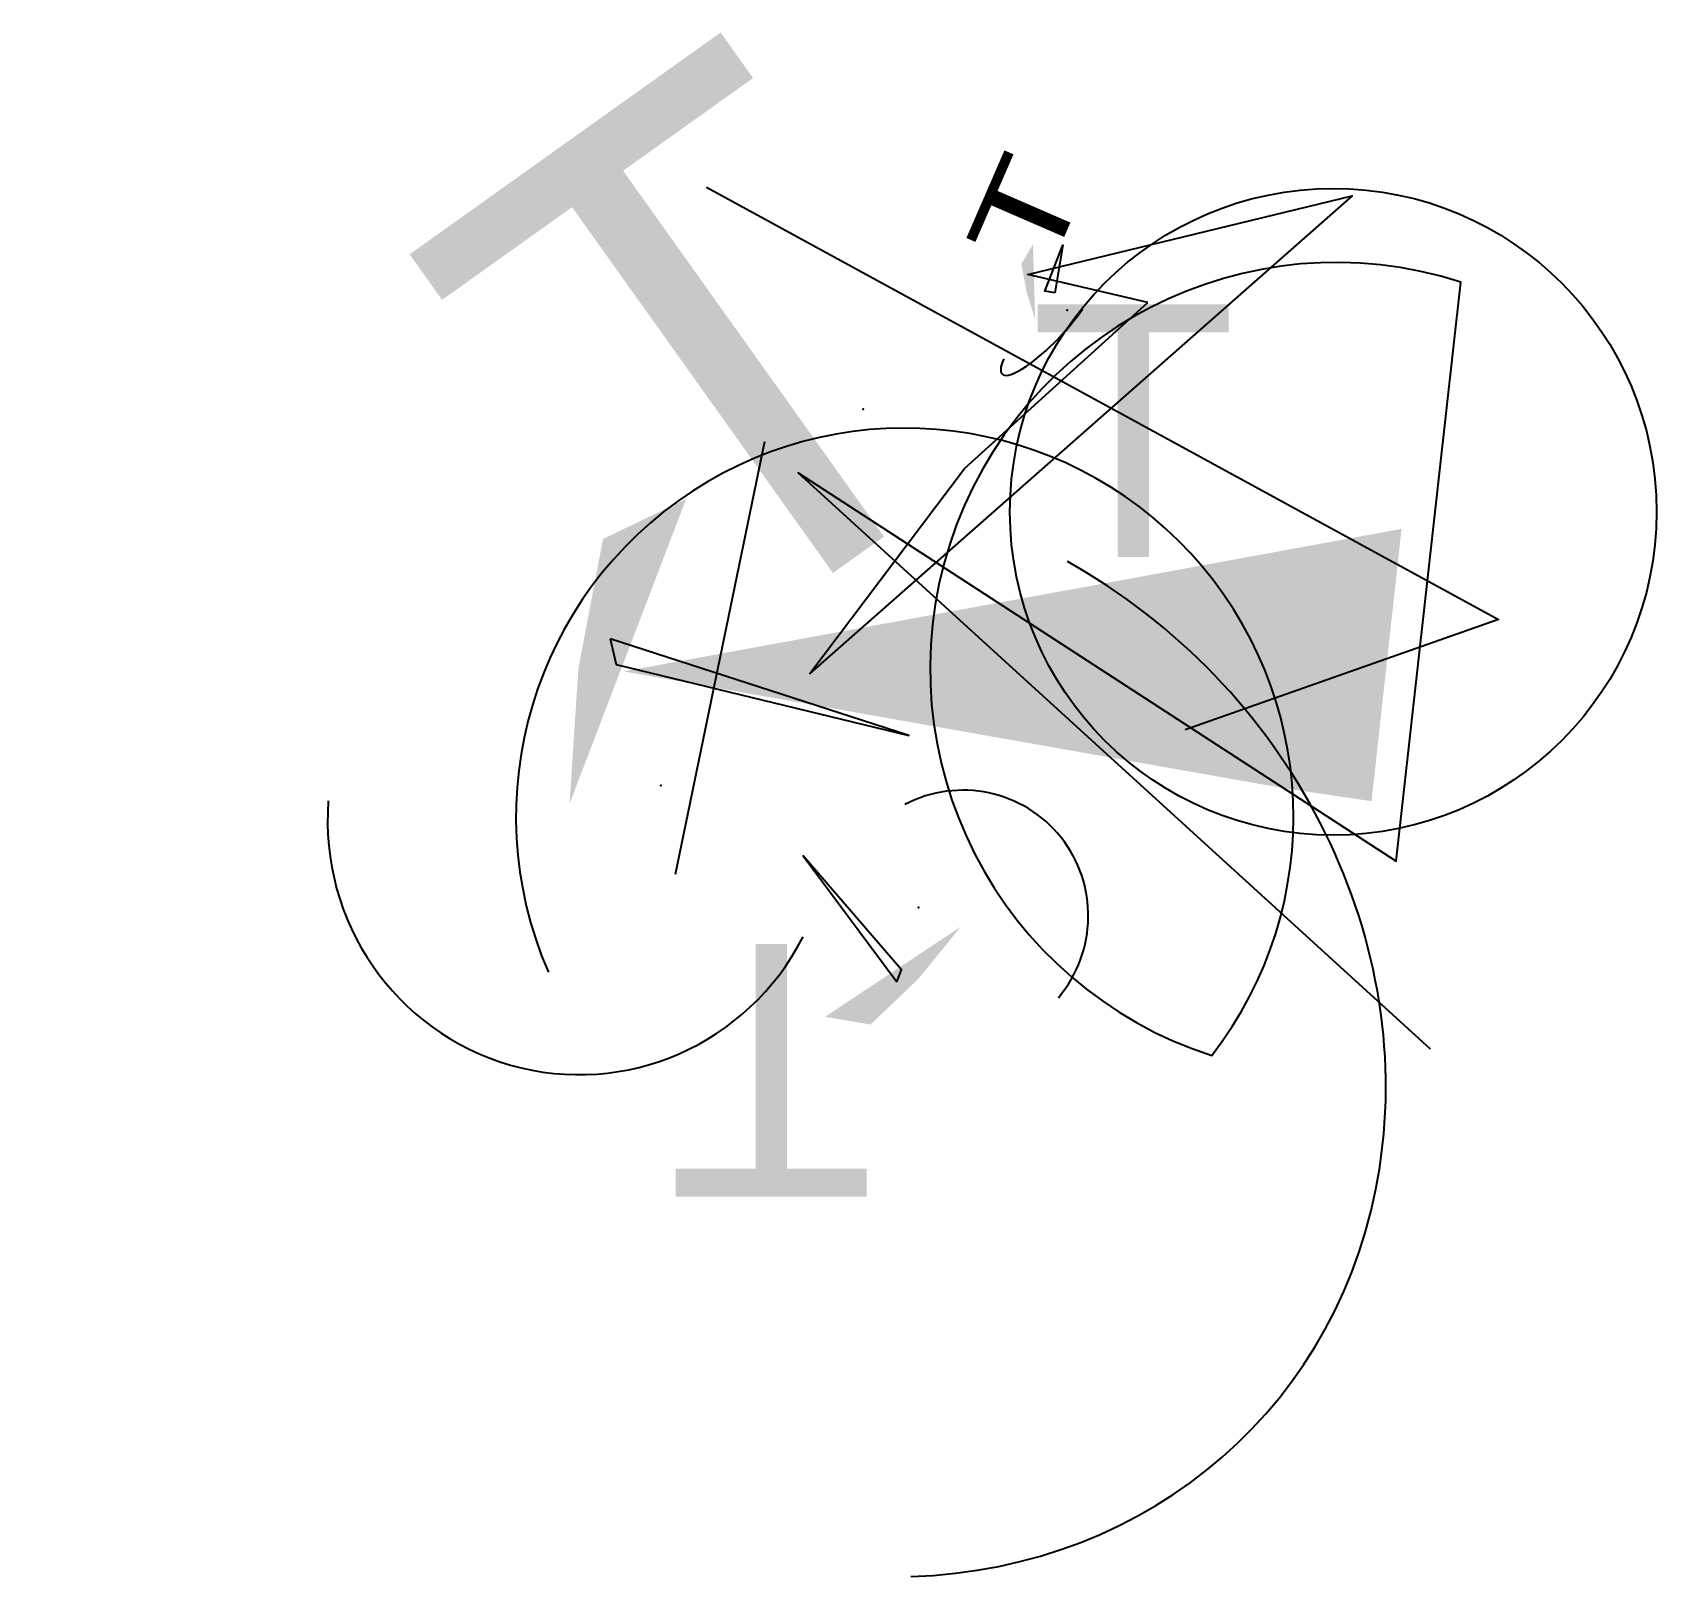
# Model space of a CAD drawing. Header units: millimetres. Extents: x -9.9 to 6.2, y -10.1 to 5.2.
import ezdxf

# ---------------------------------------------------------------- set-up
doc = ezdxf.new("R2010")
doc.units = ezdxf.units.MM

# ---------------------------------------------------------------- blocks, each defined once
blk = doc.blocks.new('B0')
blk.add_point((-0.4390357296469132, -0.361076734131456, 0.5295216989718765))
blk.add_solid([(-0.4355908640688486, 0.3458363657537076), (-0.8584550127194159, -0.17246157960207142), (0.03648338461072087, 0.7977116860836451), (0.4861690045532836, 0.7196836581208497)])
blk.add_3dface([(-0.22191527209526085, 0.3748221860838663, 0.7583740954535398), (-0.2708431352264371, 0.2548187784458644, 0.36587070762592444), (0.7041241992092413, -0.873353285358107, -0.8134695422701128)])
at = {"layer": 'A'}
blk.add_ellipse((-0.8675439246025811, -0.26830433125521447, 0.30702281477557314), major_axis=(0.7753072274392858, 0.9904197337234422, 0.9810212835172016), ratio=0.7810893292020583, start_param=1.5383806289592221, end_param=4.280429601859238, dxfattribs=at)
blk.add_text('T', height=2.5).set_placement((0, 0))

msp = doc.modelspace()

# ---------------------------------------------------------------- linework, layer by layer
at = {"extrusion": (-0.43655297960804385, -0.4405448075821641, 0.8936320618829936)}
msp.add_lwpolyline([(-4.851730694105817, 0.42236630877071235), (3.7263037926629785, 3.437224753357535), (2.293662996013664, -0.16602694738624635, 0.7633302535851785)], format="xyb", dxfattribs=at)
at = {"elevation": 2.8063634194335885}
msp.add_lwpolyline([(3.9640770644864602, -4.871360270089186, 1e-07), (-2.296451118002879, 0.833717962964327), (3.621940254315998, -3.009391132734762), (4.264009571064449, 2.720309943781979, 1), (1.7976533898279223, -4.932195703792063, 1.756434415450376), (-4.768200895442817, -4.108336283726343, 1.4197348397404395)], format="xyb", dxfattribs=at)
msp.add_polyline3d([(1.1637002137576165, 2.5190208165041366, 3.456873493157195), (-0.021392987029512867, 2.7940188496873795, 3.7325899960938997), (3.1859482400155983, 3.575708405119016, 2.082931420502341), (-2.1817302904847233, -1.1532582411567658, -1.885931892180841), (-0.6500883970718982, 0.8756066611603055, 2.068322148237737)], close=True)
msp.add_circle((3.0002165944294354, 0.44757600604483994, -0.39910284252384365), 3.199492375200197)
msp.add_ellipse((-1.9066341990196611, -4.689729902543358, 1.715680497557229), major_axis=(-4.112695843030575, 3.9265699491477495, -0.008199150333105365), ratio=0.9018838086393135, start_param=2.4157391489997155, end_param=4.990402187779294)
msp.add_point((-1.6516928430341116, 1.461892863284536, -1.3171847350531705))
msp.add_solid([(-4.021249760751742, -1.1322124678105427), (2.515032622952295, -2.2882474808240083), (3.6763413311581132, 0.2786614152117046), (3.3792047298131838, -2.4162908568802255)])
at = {"layer": 'A'}
msp.add_line((-3.50836565068534, -3.1386194108995125, 2.360834200128142), (-2.625497780260239, 1.1428078885162796, 3.154428303884796), dxfattribs=at)

# ---------------------------------------------------------------- block references
at = {"xscale": 2, "yscale": 2, "zscale": 2, "rotation": 35.493659472541204}
msp.add_blockref('B0', (-3.3603252331416753, -1.1625972889739922, -0.23362152939378067), dxfattribs=at)
at = {"extrusion": (0.8299698935698707, -0.36057863202663154, 0.9047191930735932), "xscale": 0.5, "yscale": 0.5, "zscale": 0.5}
msp.add_blockref('B0', (2.606605643343207, 4.6610698367347005, 3.312988313144295), dxfattribs=at)
at = {"rotation": 180}
msp.add_blockref('B0', (-1.5423087714157013, -3.8293044402276664, 4.708660854976772), dxfattribs=at)

# ---------------------------------------------------------------- texts
msp.add_text('T', height=2.5).set_placement((0, 0))
at = {"layer": 'B'}
msp.add_text('T', height=2.5, dxfattribs=at).set_placement((0, 0))

doc.saveas('drawing.dxf')
